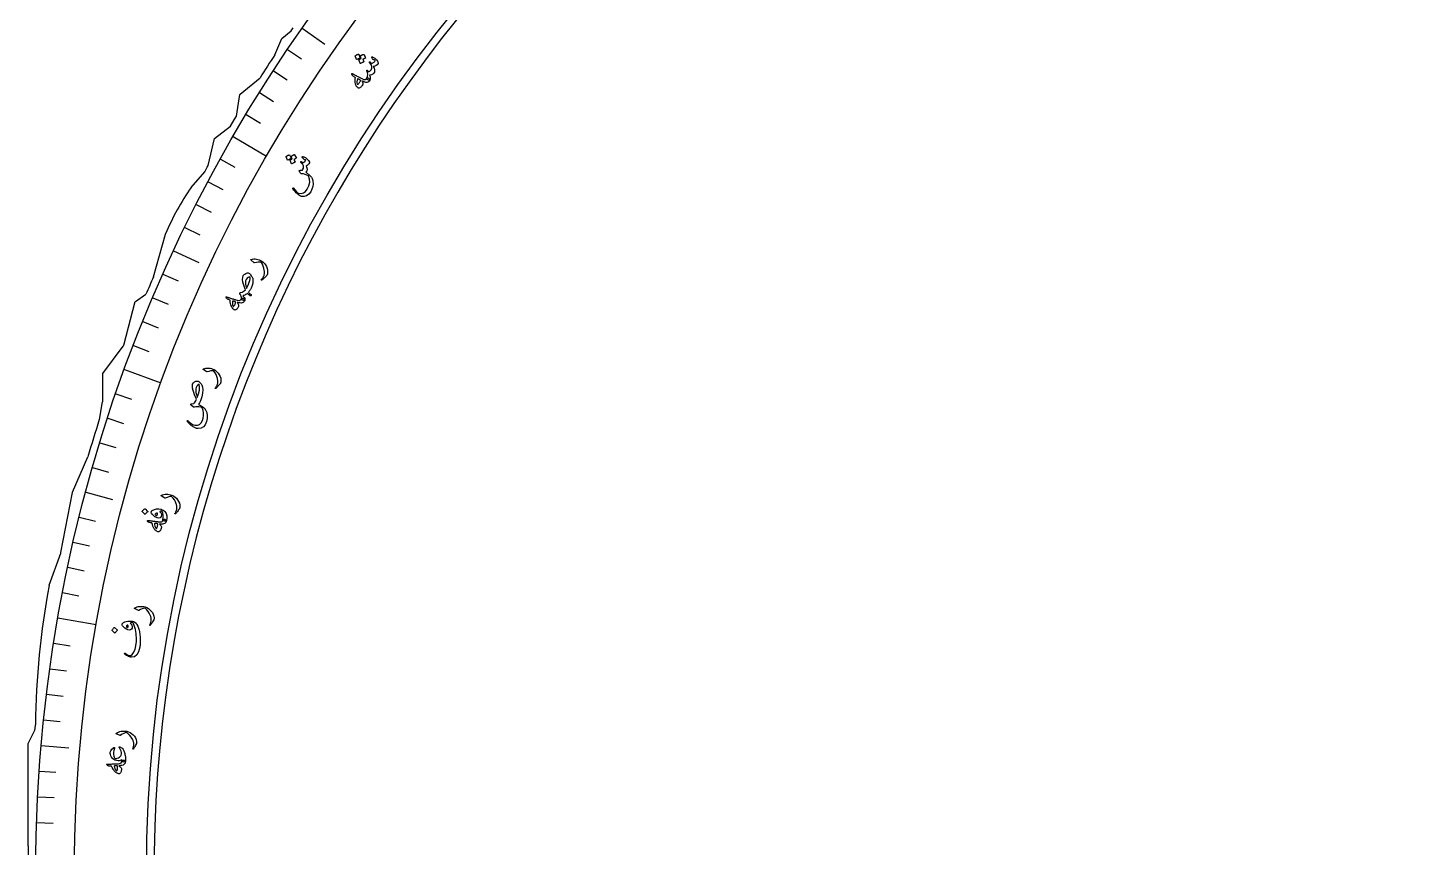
# Model space of a CAD drawing. Header units: millimetres. Extents: x -65 to 65, y -65 to 75.
# Drawn here: x -65 to -3.6, y 1.2 to 37.1 of the extents above; entities that cross this region are included whole.
import ezdxf

# ---------------------------------------------------------------- set-up
doc = ezdxf.new("R2010")
doc.units = ezdxf.units.MM
for name, color, linetype in [('CUT_INNER', 6, 'Continuous'), ('CUT_OUTER', 1, 'Continuous'), ('ENGRAVE', 7, 'Continuous'), ('ENGRAVE_FINE', 8, 'Continuous'), ('TEXT', 5, 'Continuous')]:
    doc.layers.add(name, color=color, linetype=linetype)

msp = doc.modelspace()

# ---------------------------------------------------------------- linework, layer by layer
at = {"layer": 'CUT_INNER'}
msp.add_arc((0.0001, -0.0002), 59.4749, 92.288724, 16.523657, dxfattribs=at)
at = {"layer": 'CUT_OUTER'}
for points in [[(-54.1677, 35.928), (-53.8643, 36.636), (-53.8628, 36.6391), (-53.8602, 36.6415), (-53.4565, 36.9779), (-53.3717, 37.1007)], [(-57.8408, 30.1097), (-57.2428, 30.7932), (-57.1358, 30.9919), (-57.0968, 31.0633), (-56.8238, 32.2468), (-56.8228, 32.2503), (-56.8201, 32.2526), (-56.1182, 32.7982), (-55.9564, 33.074), (-55.8582, 33.2388), (-55.7004, 34.1856), (-55.6996, 34.1892), (-55.6969, 34.1918), (-54.8222, 34.9211)], [(-59.4946, 26.1792), (-58.9672, 28.0616), (-58.9658, 28.0656)], [(-60.7961, 23.1944), (-60.2943, 25.1018), (-60.2932, 25.1055), (-60.2901, 25.1078), (-59.8234, 25.4189)], [(-61.8701, 19.9263), (-61.7246, 20.7024), (-61.7227, 20.7162), (-61.7221, 20.7301), (-61.7221, 21.938), (-61.7219, 21.9414), (-61.72, 21.9442), (-60.8212, 23.1425)], [(-64.0697, 12.6529), (-64.0686, 12.6564), (-63.5635, 14.0708), (-63.56, 14.0817), (-63.5574, 14.0929), (-63.0501, 16.7315), (-63.0491, 16.7355), (-63.0477, 16.7393), (-62.3736, 18.2893)], [(-64.9883, 1.2285), (-64.9883, 5.7081), (-64.9881, 5.7115), (-64.9867, 5.7147), (-64.696, 6.2969), (-64.6936, 6.3023), (-64.687, 6.3711), (-64.6698, 6.5403)]]:
    msp.add_lwpolyline(points, dxfattribs=at)
for centre, radius, start, end in [((-5.3523, 3.4792), 58.6163, 146.387027, 147.560882), ((-48.9852, 23.9045), 10.8133, 144.980302, 157.367555), ((-14.0377, 6.0707), 49.706, 156.137107, 157.092011), ((-60.9412, 23.2325), 0.15, 323.130102, 345.261163), ((-3.1152, 0.9618), 61.7398, 162.111302, 163.700761), ((-30.483, 6.2695), 34.1878, 169.238897, 179.54619), ((-0.0001, -0.0002), 64.9998, 178.916906, 2.285404)]:
    msp.add_arc(centre, radius, start, end, dxfattribs=at)
at = {"layer": 'ENGRAVE'}
for points in [[(-52.9733, 37.0923), (-51.9777, 36.3951)], [(-56.0046, 32.3343), (-54.5308, 31.4834)], [(-58.6096, 27.3301), (-57.5079, 26.8164)], [(-60.7685, 22.1179), (-59.1694, 21.5359)], [(-62.465, 16.7374), (-61.2909, 16.4228)], [(-63.686, 11.2296), (-62.0102, 10.9341)], [(-64.4224, 5.6362), (-63.2115, 5.5303)]]:
    msp.add_lwpolyline(points, dxfattribs=at)
for radius in [64.6685, 62.9668, 59.8065]:
    msp.add_circle((0, 0), radius, dxfattribs=at)
at = {"layer": 'ENGRAVE_FINE'}
for points in [[(-53.6126, 36.1622), (-53.008, 35.7543)], [(-54.2356, 35.221), (-53.6239, 34.8238)], [(-54.842, 34.2691), (-54.2235, 33.8826)], [(-55.4317, 33.3067), (-54.8066, 32.9311)], [(-56.5603, 31.3519), (-55.9225, 30.9983)], [(-57.0989, 30.36), (-56.455, 30.0176)], [(-57.6201, 29.3589), (-56.9702, 29.0278)], [(-58.1237, 28.3488), (-57.4682, 28.0291)], [(-59.0776, 26.303), (-58.4114, 26.0064)], [(-59.5277, 25.268), (-58.8563, 24.983)], [(-59.9596, 24.2252), (-59.2834, 23.952)], [(-60.3732, 23.1751), (-59.6924, 22.9138)], [(-61.1453, 21.054), (-60.4557, 20.8166)], [(-61.5034, 19.9837), (-60.8098, 19.7583)], [(-61.8428, 18.9072), (-61.1454, 18.694)], [(-62.1634, 17.8251), (-61.4623, 17.624)], [(-62.7476, 15.6447), (-62.0399, 15.4683)], [(-63.0111, 14.5472), (-62.3004, 14.3832)], [(-63.2553, 13.4453), (-62.542, 13.2937)], [(-63.4804, 12.3393), (-62.7645, 12.2002)], [(-63.8723, 10.1164), (-63.152, 10.0023)], [(-64.0392, 9.0001), (-63.3169, 8.8986)], [(-64.1865, 7.8811), (-63.4626, 7.7922)], [(-64.3142, 6.7597), (-63.5889, 6.6835)], [(-64.511, 4.511), (-63.7834, 4.4602)], [(-64.5799, 3.3845), (-63.8516, 3.3463)], [(-64.6291, 2.2569), (-63.9002, 2.2314)]]:
    msp.add_lwpolyline(points, dxfattribs=at)
at = {"layer": 'TEXT'}
for points in [[(-50.6431, 35.8732), (-50.6436, 35.8764), (-50.6429, 35.8798), (-50.6408, 35.8835), (-50.6375, 35.8873), (-50.6216, 35.8982), (-50.6054, 35.9083), (-50.589, 35.9175), (-50.5724, 35.9258), (-50.5554, 35.9332), (-50.5378, 35.9399), (-50.5197, 35.9457), (-50.5011, 35.9507), (-50.4954, 35.9511), (-50.4909, 35.9502), (-50.4876, 35.9479), (-50.4856, 35.9442), (-50.4241, 35.7923), (-50.4239, 35.7882), (-50.4262, 35.7847), (-50.4307, 35.7818), (-50.4377, 35.7794), (-50.4437, 35.7773), (-50.4528, 35.7738), (-50.4652, 35.769), (-50.4808, 35.7627), (-50.4997, 35.7549), (-50.5221, 35.7453), (-50.5479, 35.7339), (-50.5773, 35.7207), (-50.5816, 35.7193), (-50.5849, 35.7194), (-50.5871, 35.721), (-50.5883, 35.724)], [(-50.4155, 35.8672), (-50.416, 35.8704), (-50.4153, 35.8738), (-50.4132, 35.8774), (-50.4099, 35.8813), (-50.394, 35.8921), (-50.3778, 35.9021), (-50.3614, 35.9112), (-50.3448, 35.9194), (-50.3278, 35.9268), (-50.3103, 35.9334), (-50.2922, 35.9391), (-50.2736, 35.9441), (-50.2689, 35.9442), (-50.2649, 35.9429), (-50.2617, 35.9402), (-50.2592, 35.936), (-50.1979, 35.7842), (-50.1978, 35.7812), (-50.1998, 35.7783), (-50.204, 35.7756), (-50.2104, 35.7729), (-50.2146, 35.7713), (-50.2213, 35.7686), (-50.2303, 35.765), (-50.2416, 35.7604), (-50.2553, 35.7547), (-50.2711, 35.7479), (-50.2891, 35.74), (-50.3093, 35.731), (-50.2634, 35.6199), (-50.2632, 35.6158), (-50.2654, 35.6124), (-50.2699, 35.6094), (-50.2769, 35.6071), (-50.2828, 35.605), (-50.292, 35.6015), (-50.3043, 35.5967), (-50.3198, 35.5904), (-50.3387, 35.5826), (-50.3611, 35.5731), (-50.3869, 35.5618), (-50.4161, 35.5487), (-50.42, 35.5479), (-50.4229, 35.5484), (-50.425, 35.5503), (-50.4261, 35.5535), (-50.4812, 35.7023), (-50.4817, 35.7055), (-50.481, 35.7089), (-50.479, 35.7125), (-50.4757, 35.7164), (-50.4645, 35.7241), (-50.453, 35.7315), (-50.4413, 35.7387), (-50.4295, 35.7455), (-50.4174, 35.7519), (-50.405, 35.7576), (-50.3923, 35.7628), (-50.3794, 35.7673)], [(-49.9211, 35.8243), (-49.921, 35.8291), (-49.9175, 35.8324), (-49.9107, 35.8341), (-49.9006, 35.8342), (-49.8855, 35.8314), (-49.8666, 35.8238), (-49.8438, 35.8115), (-49.8172, 35.7945), (-49.7877, 35.774), (-49.7604, 35.752), (-49.7353, 35.7285), (-49.7124, 35.7036), (-49.6717, 35.6495), (-49.6472, 35.6043), (-49.6386, 35.5678), (-49.6462, 35.54), (-49.6863, 35.4904), (-49.7342, 35.452), (-49.7898, 35.425), (-49.8533, 35.4093), (-49.8182, 35.3427), (-49.7988, 35.2796), (-49.795, 35.2198), (-49.8069, 35.1634), (-49.8348, 35.1151), (-49.8787, 35.0773), (-49.9385, 35.0498), (-50.0144, 35.0326), (-49.9923, 34.9602), (-49.9835, 34.8984), (-49.9882, 34.847), (-50.0062, 34.8062), (-50.0154, 34.8018), (-50.0325, 34.8035), (-50.0575, 34.8113), (-50.0905, 34.8251), (-50.1204, 34.8426), (-50.1387, 34.8609), (-50.1454, 34.8799), (-50.1405, 34.8997), (-50.1083, 34.9791), (-50.0966, 35.0603), (-50.1055, 35.1433), (-50.1349, 35.228), (-50.1366, 35.2327), (-50.1371, 35.2368), (-50.1366, 35.2405), (-50.135, 35.2437), (-50.1322, 35.247), (-50.1289, 35.2493), (-50.125, 35.2508), (-50.1207, 35.2514), (-50.1118, 35.2472), (-50.1005, 35.2344), (-50.0869, 35.213), (-50.071, 35.1831), (-50.0404, 35.1861), (-50.0084, 35.2018), (-49.975, 35.23), (-49.9402, 35.2708), (-49.9132, 35.3333), (-49.9167, 35.4071), (-49.9508, 35.4924), (-50.0153, 35.5892), (-50.0187, 35.5941), (-50.0205, 35.5985), (-50.0207, 35.6023), (-50.0194, 35.6055), (-50.016, 35.6094), (-50.0123, 35.6123), (-50.0083, 35.614), (-50.0039, 35.6147), (-49.9989, 35.6139), (-49.9944, 35.6124), (-49.9905, 35.6101), (-49.987, 35.6071), (-49.9354, 35.548), (-49.9077, 35.5543), (-49.8793, 35.5655), (-49.8503, 35.5815), (-49.8207, 35.6024), (-49.7949, 35.6249), (-49.7788, 35.6445), (-49.7723, 35.6612), (-49.7754, 35.675), (-49.7867, 35.6869), (-49.8064, 35.6989), (-49.8343, 35.7109), (-49.8706, 35.7231), (-49.8779, 35.7307), (-49.8888, 35.7501), (-49.9032, 35.7813), (-49.9211, 35.8243)], [(-50.7896, 35.077), (-50.7929, 35.0923), (-50.7892, 35.1), (-50.7785, 35.1002), (-50.761, 35.0928), (-50.751, 35.0874), (-50.7371, 35.0802), (-50.7193, 35.071), (-50.6975, 35.06), (-50.6716, 35.0469), (-50.6416, 35.0314), (-50.6074, 35.0135), (-50.569, 34.9933), (-50.5312, 34.9735), (-50.4974, 34.9557), (-50.4676, 34.94), (-50.4418, 34.9263), (-50.42, 34.9148), (-50.4024, 34.9054), (-50.3889, 34.8982), (-50.3796, 34.8932), (-50.3198, 34.8632), (-50.2699, 34.8449), (-50.2298, 34.8383), (-50.1995, 34.8435), (-50.1838, 34.8511), (-50.1688, 34.863), (-50.1544, 34.8792), (-50.1405, 34.8997), (-50.1302, 34.9103), (-50.1179, 34.9154), (-50.1037, 34.915), (-50.0875, 34.9091), (-50.0701, 34.8989), (-50.0538, 34.8867), (-50.0386, 34.8725), (-50.0245, 34.8564), (-50.0138, 34.8407), (-50.0071, 34.8272), (-50.0046, 34.8157), (-50.0062, 34.8062), (-50.0337, 34.7676), (-50.064, 34.739), (-50.0973, 34.7204), (-50.1337, 34.7119), (-50.1771, 34.7136), (-50.2278, 34.7253), (-50.2857, 34.7468), (-50.3508, 34.7783), (-50.3295, 34.7325), (-50.3162, 34.6916), (-50.3107, 34.6556), (-50.3132, 34.6246), (-50.321, 34.6034), (-50.3338, 34.581), (-50.3516, 34.5574), (-50.3743, 34.5325), (-50.4008, 34.5079), (-50.4252, 34.4887), (-50.4475, 34.475), (-50.4677, 34.4668), (-50.4883, 34.463), (-50.5067, 34.4637), (-50.5228, 34.4689), (-50.5366, 34.4787), (-50.5517, 34.494), (-50.567, 34.5131), (-50.5825, 34.536), (-50.5982, 34.5625), (-50.6132, 34.5904), (-50.6245, 34.6135), (-50.6321, 34.6319), (-50.6361, 34.6457), (-50.6446, 34.7128), (-50.6483, 34.7822), (-50.647, 34.8538), (-50.6409, 34.9276), (-50.6709, 34.9455), (-50.6967, 34.9612), (-50.7181, 34.9747), (-50.7353, 34.9861), (-50.7489, 34.9967), (-50.7599, 35.0081), (-50.7682, 35.02), (-50.7738, 35.0327)], [(-50.5423, 34.8752), (-50.5612, 34.808), (-50.57, 34.7461), (-50.5688, 34.6895), (-50.5575, 34.6382), (-50.5545, 34.6333), (-50.5505, 34.6307), (-50.5455, 34.6304), (-50.5394, 34.6324), (-50.522, 34.6435), (-50.5052, 34.6569), (-50.4892, 34.6728), (-50.4738, 34.691), (-50.4591, 34.7117), (-50.4452, 34.7347), (-50.4318, 34.7602), (-50.4192, 34.788), (-50.4178, 34.7927), (-50.4171, 34.7982), (-50.4173, 34.8045), (-50.4183, 34.8117), (-50.4312, 34.8193), (-50.4448, 34.8269), (-50.4591, 34.8347), (-50.4743, 34.8426), (-50.4902, 34.8506), (-50.5068, 34.8587), (-50.5242, 34.8669), (-50.5423, 34.8752)], [(-53.6797, 31.446), (-53.6805, 31.4492), (-53.68, 31.4526), (-53.6783, 31.4564), (-53.6754, 31.4606), (-53.6604, 31.4729), (-53.6451, 31.4843), (-53.6295, 31.4949), (-53.6137, 31.5046), (-53.5974, 31.5136), (-53.5804, 31.5217), (-53.5629, 31.5291), (-53.5447, 31.5358), (-53.5391, 31.5367), (-53.5345, 31.5362), (-53.5311, 31.5341), (-53.5288, 31.5307), (-53.4545, 31.3844), (-53.454, 31.3804), (-53.4559, 31.3767), (-53.4602, 31.3734), (-53.4669, 31.3704), (-53.4727, 31.3678), (-53.4815, 31.3635), (-53.4934, 31.3576), (-53.5084, 31.3499), (-53.5266, 31.3405), (-53.5481, 31.3289), (-53.5729, 31.3153), (-53.601, 31.2996), (-53.6053, 31.2978), (-53.6085, 31.2976), (-53.6109, 31.299), (-53.6123, 31.3019)], [(-53.4523, 31.46), (-53.4531, 31.4631), (-53.4526, 31.4666), (-53.4509, 31.4704), (-53.4479, 31.4745), (-53.433, 31.4867), (-53.4177, 31.4981), (-53.4021, 31.5086), (-53.3863, 31.5182), (-53.3699, 31.5271), (-53.353, 31.5352), (-53.3355, 31.5425), (-53.3174, 31.5491), (-53.3127, 31.5496), (-53.3086, 31.5487), (-53.3052, 31.5462), (-53.3023, 31.5423), (-53.2282, 31.3962), (-53.2279, 31.3932), (-53.2297, 31.3901), (-53.2336, 31.387), (-53.2397, 31.3838), (-53.2438, 31.3818), (-53.2502, 31.3785), (-53.2589, 31.3741), (-53.2698, 31.3685), (-53.2829, 31.3617), (-53.2981, 31.3535), (-53.3154, 31.3441), (-53.3348, 31.3333), (-53.2795, 31.2264), (-53.279, 31.2224), (-53.2809, 31.2187), (-53.2852, 31.2154), (-53.2919, 31.2125), (-53.2976, 31.2099), (-53.3065, 31.2056), (-53.3183, 31.1997), (-53.3333, 31.1921), (-53.3515, 31.1827), (-53.3729, 31.1712), (-53.3977, 31.1576), (-53.4257, 31.142), (-53.4295, 31.1409), (-53.4325, 31.1412), (-53.4347, 31.1428), (-53.4361, 31.1459), (-53.5037, 31.2896), (-53.5045, 31.2928), (-53.5041, 31.2962), (-53.5024, 31.3), (-53.4994, 31.3042), (-53.4889, 31.3128), (-53.4781, 31.3213), (-53.4671, 31.3294), (-53.4558, 31.3372), (-53.4443, 31.3447), (-53.4324, 31.3515), (-53.4203, 31.3577), (-53.4078, 31.3634)], [(-52.9694, 31.4196), (-52.9746, 31.4264), (-52.9773, 31.4328), (-52.9777, 31.4389), (-52.9757, 31.4446), (-52.971, 31.4507), (-52.9653, 31.4549), (-52.9587, 31.4572), (-52.951, 31.4576), (-52.9262, 31.4549), (-52.8982, 31.4469), (-52.867, 31.4335), (-52.8326, 31.4148), (-52.7798, 31.3788), (-52.7337, 31.3375), (-52.6945, 31.291), (-52.662, 31.2394), (-52.6556, 31.2245), (-52.6522, 31.2104), (-52.6519, 31.1969), (-52.6545, 31.1843), (-52.6746, 31.1446), (-52.7057, 31.1075), (-52.7476, 31.0728), (-52.8005, 31.0405), (-52.7694, 30.9689), (-52.7607, 30.9008), (-52.7745, 30.8362), (-52.8106, 30.775), (-52.7786, 30.7537), (-52.7484, 30.7323), (-52.72, 30.7107), (-52.6934, 30.689), (-52.6684, 30.667), (-52.6448, 30.6447), (-52.6226, 30.622), (-52.6017, 30.599), (-52.5666, 30.5532), (-52.5388, 30.5029), (-52.5183, 30.4481), (-52.5052, 30.3887), (-52.4965, 30.2628), (-52.5088, 30.1422), (-52.5419, 30.0268), (-52.5959, 29.9164), (-52.6806, 29.8056), (-52.7776, 29.7348), (-52.887, 29.7042), (-53.009, 29.7136), (-53.0473, 29.7271), (-53.0891, 29.7492), (-53.1343, 29.78), (-53.183, 29.8195), (-53.2337, 29.8675), (-53.2834, 29.923), (-53.3319, 29.9861), (-53.3792, 30.0566), (-53.3819, 30.0616), (-53.383, 30.0666), (-53.3826, 30.0714), (-53.3807, 30.0762), (-53.3778, 30.0805), (-53.3745, 30.0837), (-53.3706, 30.0858), (-53.3664, 30.0869), (-53.3613, 30.0864), (-53.3567, 30.0846), (-53.3526, 30.0815), (-53.3489, 30.0771), (-53.2848, 29.9852), (-53.2277, 29.9172), (-53.1778, 29.8731), (-53.1352, 29.8528), (-53.0222, 29.8416), (-52.9211, 29.867), (-52.832, 29.9289), (-52.7545, 30.0273), (-52.6783, 30.1832), (-52.6437, 30.3324), (-52.6507, 30.4753), (-52.6994, 30.6119), (-52.7626, 30.6482), (-52.8352, 30.6766), (-52.9172, 30.697), (-53.0085, 30.7094), (-53.0182, 30.7099), (-53.0261, 30.7117), (-53.0321, 30.7148), (-53.0364, 30.7193), (-53.049, 30.7379), (-53.0608, 30.7555), (-53.0718, 30.7721), (-53.0818, 30.7877), (-53.0909, 30.8021), (-53.0986, 30.8153), (-53.1052, 30.8273), (-53.1104, 30.838), (-53.1122, 30.8433), (-53.1117, 30.8476), (-53.1089, 30.8509), (-53.1038, 30.8531), (-53.1005, 30.8538), (-53.0955, 30.8546), (-53.0889, 30.8555), (-53.0807, 30.8565), (-53.071, 30.8575), (-53.0599, 30.8581), (-53.0473, 30.8584), (-53.0333, 30.8585), (-53.0061, 30.8592), (-52.9855, 30.8612), (-52.9715, 30.8644), (-52.9642, 30.8688), (-52.937, 30.9076), (-52.9201, 30.9525), (-52.9135, 31.0035), (-52.9173, 31.0606), (-52.927, 31.0862), (-52.9486, 31.1186), (-52.9821, 31.1577), (-53.0273, 31.2035), (-53.0316, 31.2079), (-53.0344, 31.213), (-53.0357, 31.2188), (-53.0356, 31.2253), (-53.0346, 31.231), (-53.0326, 31.2357), (-53.0295, 31.2396), (-53.0254, 31.2426), (-53.0121, 31.2428), (-52.9923, 31.2343), (-52.9662, 31.2169), (-52.9336, 31.1907), (-52.8956, 31.2109), (-52.8629, 31.2373), (-52.8355, 31.2696), (-52.8135, 31.3081), (-52.8253, 31.3144), (-52.8354, 31.3184), (-52.844, 31.3202), (-52.851, 31.3197), (-52.858, 31.3186), (-52.8641, 31.319), (-52.8693, 31.321), (-52.8735, 31.3246)], [(-55.2192, 26.9257), (-55.2217, 26.9281), (-55.2235, 26.9304), (-55.2246, 26.9325), (-55.225, 26.9346), (-55.2231, 26.9394), (-55.2184, 26.9441), (-55.2106, 26.9485), (-55.1999, 26.9528), (-55.1499, 26.9654), (-55.0964, 26.9711), (-55.0393, 26.9701), (-54.9788, 26.9621), (-54.9162, 26.9484), (-54.857, 26.9297), (-54.8013, 26.9061), (-54.7489, 26.8776), (-54.6856, 26.8287), (-54.6297, 26.7718), (-54.5812, 26.7072), (-54.54, 26.6346), (-54.5086, 26.5567), (-54.4911, 26.4767), (-54.4874, 26.3945), (-54.4975, 26.3101), (-54.5027, 26.2887), (-54.5109, 26.2687), (-54.5222, 26.2503), (-54.5366, 26.2333), (-54.5739, 26.1961), (-54.608, 26.1627), (-54.6389, 26.1331), (-54.6665, 26.1073), (-54.6909, 26.0853), (-54.7119, 26.0674), (-54.7297, 26.0535), (-54.7441, 26.0437), (-54.748, 26.042), (-54.7514, 26.0411), (-54.7544, 26.0411), (-54.7571, 26.0419), (-54.7601, 26.0437), (-54.7627, 26.046), (-54.7647, 26.0488), (-54.7663, 26.0522), (-54.7669, 26.0559), (-54.7662, 26.0597), (-54.7642, 26.0636), (-54.7609, 26.0676), (-54.7402, 26.0918), (-54.7213, 26.1155), (-54.7043, 26.1385), (-54.6892, 26.161), (-54.6759, 26.183), (-54.6644, 26.2049), (-54.6545, 26.2266), (-54.6464, 26.2482), (-54.6398, 26.2704), (-54.6346, 26.2941), (-54.6308, 26.3195), (-54.6284, 26.3463), (-54.6275, 26.3748), (-54.6281, 26.4049), (-54.6304, 26.4367), (-54.6342, 26.4701), (-54.6514, 26.5673), (-54.6781, 26.6563), (-54.7141, 26.7374), (-54.7597, 26.8103), (-54.7637, 26.8156), (-54.7691, 26.82), (-54.7759, 26.8236), (-54.7842, 26.8264), (-54.8384, 26.8317), (-54.9024, 26.8298), (-54.9764, 26.8205), (-55.0603, 26.8037), (-55.0651, 26.8036), (-55.0692, 26.8041), (-55.0725, 26.8051), (-55.0749, 26.8068)], [(-55.5611, 26.2385), (-55.5457, 26.2624), (-55.5218, 26.2865), (-55.4897, 26.3106), (-55.4492, 26.3347), (-55.408, 26.3532), (-55.3712, 26.3611), (-55.3389, 26.3586), (-55.3111, 26.3456), (-55.2866, 26.3253), (-55.2606, 26.2994), (-55.2334, 26.2679), (-55.2048, 26.2307), (-55.1796, 26.1945), (-55.1609, 26.1652), (-55.1488, 26.1428), (-55.1432, 26.1272), (-55.133, 26.0241), (-55.142, 25.9156), (-55.1702, 25.8018), (-55.2174, 25.6825), (-55.2288, 25.659), (-55.2409, 25.6362), (-55.2538, 25.6138), (-55.2674, 25.5921), (-55.2815, 25.571), (-55.2961, 25.5506), (-55.311, 25.5309), (-55.3265, 25.5119), (-55.3147, 25.4972), (-55.2917, 25.4745), (-55.2572, 25.4438), (-55.2115, 25.4053), (-55.203, 25.3967), (-55.2003, 25.3872), (-55.2031, 25.3769), (-55.2117, 25.3657), (-55.2225, 25.3578), (-55.234, 25.3541), (-55.246, 25.3546), (-55.2585, 25.3594), (-55.2724, 25.3691), (-55.2867, 25.3798), (-55.3013, 25.3913), (-55.3162, 25.4038), (-55.3313, 25.4172), (-55.3464, 25.4316), (-55.3616, 25.447), (-55.3768, 25.4634), (-55.415, 25.432), (-55.454, 25.4063), (-55.4938, 25.3865), (-55.5345, 25.3724), (-55.5475, 25.3688), (-55.5576, 25.3645), (-55.5647, 25.3597), (-55.5688, 25.3542), (-55.5696, 25.3486), (-55.5675, 25.3417), (-55.5625, 25.3334), (-55.5547, 25.3239), (-55.5151, 25.2765), (-55.491, 25.2333), (-55.4826, 25.1942), (-55.4897, 25.1592), (-55.4928, 25.1555), (-55.4982, 25.1526), (-55.506, 25.1506), (-55.5162, 25.1493), (-55.5505, 25.1518), (-55.5785, 25.1572), (-55.6002, 25.1654), (-55.6156, 25.1765), (-55.6272, 25.1902), (-55.635, 25.2031), (-55.6388, 25.2153), (-55.6387, 25.2267), (-55.6355, 25.2749), (-55.6447, 25.3246), (-55.6665, 25.3757), (-55.7008, 25.4284), (-55.7072, 25.4392), (-55.7103, 25.4503), (-55.71, 25.4615), (-55.7064, 25.473), (-55.6995, 25.484), (-55.69, 25.4924), (-55.678, 25.4982), (-55.6635, 25.5013), (-55.611, 25.5144), (-55.5602, 25.5388), (-55.5113, 25.5744), (-55.4642, 25.6213), (-55.486, 25.6749), (-55.5056, 25.7265), (-55.5232, 25.7761), (-55.5386, 25.8239), (-55.5707, 25.9566), (-55.5852, 26.07), (-55.5819, 26.164), (-55.5611, 26.2385)], [(-55.2771, 26.1927), (-55.3367, 26.1619), (-55.3857, 26.1225), (-55.4241, 26.0746), (-55.4519, 26.0181), (-55.4582, 25.9894), (-55.4604, 25.9518), (-55.4584, 25.9053), (-55.4523, 25.8498), (-55.4482, 25.821), (-55.444, 25.7944), (-55.4398, 25.7701), (-55.4356, 25.748), (-55.4311, 25.728), (-55.4265, 25.7103), (-55.4216, 25.6946), (-55.4165, 25.6811), (-55.3869, 25.7311), (-55.3572, 25.7925), (-55.3274, 25.8653), (-55.2973, 25.9495), (-55.2721, 26.0322), (-55.2577, 26.0987), (-55.2541, 26.1491), (-55.2615, 26.1833), (-55.2638, 26.189), (-55.2671, 26.1925), (-55.2716, 26.1937), (-55.2771, 26.1927)], [(-56.3092, 25.2834), (-56.3152, 25.2979), (-56.313, 25.3061), (-56.3025, 25.3082), (-56.284, 25.3042), (-56.2732, 25.3007), (-56.2582, 25.2961), (-56.239, 25.2903), (-56.2155, 25.2834), (-56.1877, 25.2752), (-56.1554, 25.2654), (-56.1185, 25.254), (-56.0771, 25.2412), (-56.0364, 25.2285), (-55.9999, 25.2172), (-55.9677, 25.2071), (-55.9398, 25.1984), (-55.9163, 25.1909), (-55.8973, 25.1849), (-55.8827, 25.1803), (-55.8727, 25.1771), (-55.8085, 25.1583), (-55.756, 25.1494), (-55.7154, 25.1502), (-55.6865, 25.1608), (-55.6725, 25.1711), (-55.6599, 25.1856), (-55.6486, 25.2041), (-55.6387, 25.2267), (-55.6305, 25.2391), (-55.6194, 25.2463), (-55.6053, 25.2485), (-55.5883, 25.2456), (-55.5693, 25.2388), (-55.5511, 25.2297), (-55.5335, 25.2185), (-55.5168, 25.2052), (-55.5034, 25.1918), (-55.4944, 25.1797), (-55.4899, 25.1688), (-55.4897, 25.1592), (-55.5097, 25.1162), (-55.5344, 25.0826), (-55.5638, 25.0583), (-55.5979, 25.0434), (-55.641, 25.0372), (-55.6929, 25.0394), (-55.7537, 25.0501), (-55.8235, 25.0693), (-55.7943, 25.0281), (-55.7737, 24.9903), (-55.7619, 24.9559), (-55.7587, 24.9249), (-55.7625, 24.9027), (-55.771, 24.8783), (-55.7842, 24.8519), (-55.802, 24.8232), (-55.8236, 24.7943), (-55.8441, 24.771), (-55.8636, 24.7535), (-55.882, 24.7417), (-55.9016, 24.7342), (-55.9197, 24.7316), (-55.9365, 24.7338), (-55.9519, 24.7409), (-55.9695, 24.7533), (-55.9881, 24.7693), (-56.0074, 24.7889), (-56.0277, 24.8122), (-56.0475, 24.8368), (-56.0628, 24.8576), (-56.0736, 24.8743), (-56.08, 24.8871), (-56.1006, 24.9516), (-56.1168, 25.0191), (-56.1285, 25.0898), (-56.1359, 25.1635), (-56.1687, 25.1756), (-56.1969, 25.1864), (-56.2204, 25.1958), (-56.2393, 25.2039), (-56.2546, 25.2119), (-56.2675, 25.221), (-56.2778, 25.2313), (-56.2856, 25.2427)], [(-56.0295, 25.1298), (-56.0358, 25.0603), (-56.0332, 24.9978), (-56.0217, 24.9424), (-56.0014, 24.894), (-55.9976, 24.8897), (-55.9931, 24.8878), (-55.9881, 24.8885), (-55.9825, 24.8916), (-55.9674, 24.9056), (-55.9534, 24.9219), (-55.9405, 24.9404), (-55.9287, 24.9611), (-55.918, 24.9841), (-55.9084, 25.0093), (-55.8999, 25.0367), (-55.8925, 25.0664), (-55.892, 25.0713), (-55.8924, 25.0768), (-55.8937, 25.083), (-55.896, 25.0899), (-55.91, 25.095), (-55.9248, 25.1), (-55.9403, 25.1051), (-55.9566, 25.1101), (-55.9737, 25.1151), (-55.9915, 25.12), (-56.0101, 25.1249), (-56.0295, 25.1298)], [(-57.3116, 22.1254), (-57.3143, 22.1276), (-57.3163, 22.1297), (-57.3176, 22.1318), (-57.3181, 22.1338), (-57.3167, 22.1388), (-57.3123, 22.1438), (-57.305, 22.1489), (-57.2947, 22.1541), (-57.2459, 22.1709), (-57.1931, 22.1811), (-57.1362, 22.1849), (-57.0752, 22.1822), (-57.0116, 22.1738), (-56.9511, 22.1602), (-56.8935, 22.1415), (-56.839, 22.1176), (-56.7717, 22.0742), (-56.7112, 22.0223), (-56.6573, 21.962), (-56.6101, 21.8932), (-56.5722, 21.8183), (-56.5479, 21.74), (-56.5372, 21.6584), (-56.5401, 21.5735), (-56.5434, 21.5517), (-56.5499, 21.5311), (-56.5596, 21.5118), (-56.5725, 21.4936), (-56.6065, 21.4534), (-56.6376, 21.4172), (-56.6659, 21.3851), (-56.6912, 21.357), (-56.7136, 21.3331), (-56.7331, 21.3134), (-56.7496, 21.2981), (-56.7632, 21.287), (-56.7668, 21.285), (-56.7702, 21.2839), (-56.7732, 21.2836), (-56.7759, 21.2841), (-56.7791, 21.2857), (-56.7818, 21.2878), (-56.7841, 21.2904), (-56.7859, 21.2936), (-56.7869, 21.2972), (-56.7865, 21.3011), (-56.7849, 21.3051), (-56.7819, 21.3094), (-56.7633, 21.3354), (-56.7465, 21.3605), (-56.7315, 21.3849), (-56.7184, 21.4086), (-56.7071, 21.4317), (-56.6974, 21.4545), (-56.6894, 21.477), (-56.6832, 21.4991), (-56.6785, 21.5218), (-56.6754, 21.5459), (-56.6737, 21.5715), (-56.6736, 21.5984), (-56.6751, 21.6269), (-56.6783, 21.6568), (-56.6833, 21.6883), (-56.6899, 21.7213), (-56.7154, 21.8166), (-56.7495, 21.9031), (-56.7923, 21.9808), (-56.8439, 22.0496), (-56.8483, 22.0545), (-56.8541, 22.0584), (-56.8613, 22.0614), (-56.8697, 22.0635), (-56.9242, 22.0642), (-56.9878, 22.0568), (-57.0607, 22.0412), (-57.1428, 22.0174), (-57.1477, 22.0169), (-57.1518, 22.017), (-57.1551, 22.0178), (-57.1577, 22.0193)], [(-57.7765, 21.4834), (-57.7455, 21.5399), (-57.6987, 21.5803), (-57.636, 21.6044), (-57.5576, 21.6122), (-57.5309, 21.6064), (-57.5037, 21.593), (-57.4758, 21.572), (-57.4474, 21.5436), (-57.4212, 21.5134), (-57.3998, 21.4869), (-57.3833, 21.4642), (-57.3716, 21.4453), (-57.3381, 21.348), (-57.3278, 21.2295), (-57.3406, 21.0897), (-57.3764, 20.9286), (-57.4056, 20.8345), (-57.4395, 20.7467), (-57.4783, 20.6652), (-57.522, 20.59), (-57.4033, 20.5261), (-57.3111, 20.4656), (-57.2455, 20.4084), (-57.2064, 20.3546), (-57.1596, 20.2334), (-57.1374, 20.1068), (-57.1398, 19.9748), (-57.1666, 19.8373), (-57.2209, 19.7016), (-57.299, 19.6051), (-57.4013, 19.5477), (-57.5279, 19.5295), (-57.5462, 19.5305), (-57.565, 19.5326), (-57.5843, 19.5358), (-57.604, 19.5401), (-57.624, 19.5457), (-57.6441, 19.5527), (-57.6643, 19.5613), (-57.6846, 19.5712), (-57.7202, 19.59), (-57.7546, 19.6103), (-57.7879, 19.6321), (-57.8201, 19.6555), (-57.8511, 19.6803), (-57.8808, 19.7063), (-57.9093, 19.7336), (-57.9365, 19.7622), (-57.9473, 19.7745), (-57.9575, 19.7864), (-57.9671, 19.798), (-57.9761, 19.8093), (-57.9845, 19.8202), (-57.9924, 19.8305), (-57.9997, 19.8403), (-58.0065, 19.8495), (-58.0101, 19.8557), (-58.0116, 19.8614), (-58.0111, 19.8666), (-58.0086, 19.8714), (-58.0048, 19.8761), (-58.0007, 19.8792), (-57.9964, 19.8809), (-57.9919, 19.881), (-57.9872, 19.8799), (-57.9824, 19.8778), (-57.9775, 19.8747), (-57.9724, 19.8705), (-57.9577, 19.8514), (-57.9408, 19.8323), (-57.9218, 19.8132), (-57.9006, 19.7941), (-57.8447, 19.75), (-57.7895, 19.7159), (-57.735, 19.6916), (-57.6812, 19.677), (-57.5704, 19.6749), (-57.478, 19.7082), (-57.4038, 19.7769), (-57.3477, 19.8811), (-57.3157, 19.9893), (-57.2998, 20.1), (-57.2999, 20.213), (-57.316, 20.3284), (-57.3267, 20.3654), (-57.3432, 20.3999), (-57.3657, 20.432), (-57.3941, 20.4616), (-57.3982, 20.4654), (-57.4037, 20.4684), (-57.4107, 20.4708), (-57.4192, 20.4725), (-57.5012, 20.4848), (-57.5753, 20.4892), (-57.6417, 20.4857), (-57.7002, 20.4743), (-57.7111, 20.4718), (-57.7201, 20.4713), (-57.7272, 20.4727), (-57.7324, 20.4761), (-57.854, 20.5792), (-57.8619, 20.5906), (-57.8636, 20.5995), (-57.8592, 20.6061), (-57.8487, 20.6102), (-57.7182, 20.6351), (-57.69, 20.6633), (-57.6622, 20.7025), (-57.6348, 20.7526), (-57.6077, 20.8137), (-57.6532, 20.9145), (-57.6932, 21.0136), (-57.7276, 21.1112), (-57.7565, 21.2072), (-57.777, 21.2965), (-57.7872, 21.3723), (-57.787, 21.4346), (-57.7765, 21.4834)], [(-57.4932, 21.4733), (-57.5525, 21.4357), (-57.597, 21.3899), (-57.6265, 21.3358), (-57.641, 21.2735), (-57.6421, 21.2006), (-57.6318, 21.1129), (-57.6101, 21.0105), (-57.5769, 20.8934), (-57.5148, 21.0619), (-57.4801, 21.2146), (-57.4729, 21.3517), (-57.4932, 21.4733)], [(-59.1561, 16.5746), (-59.159, 16.5764), (-59.1611, 16.5783), (-59.1626, 16.5803), (-59.1633, 16.5823), (-59.1624, 16.5873), (-59.1585, 16.5928), (-59.1517, 16.5985), (-59.142, 16.6047), (-59.095, 16.626), (-59.0434, 16.6413), (-58.9871, 16.6504), (-58.9261, 16.6535), (-58.8621, 16.6512), (-58.8005, 16.6435), (-58.7414, 16.6303), (-58.6848, 16.6117), (-58.6137, 16.5749), (-58.5485, 16.529), (-58.4892, 16.4741), (-58.4356, 16.4101), (-58.3908, 16.3391), (-58.3591, 16.2635), (-58.3408, 16.1833), (-58.3356, 16.0985), (-58.3368, 16.0765), (-58.3413, 16.0554), (-58.3491, 16.0352), (-58.3602, 16.0159), (-58.3903, 15.9726), (-58.4178, 15.9336), (-58.4428, 15.899), (-58.4654, 15.8686), (-58.4854, 15.8427), (-58.503, 15.8213), (-58.5179, 15.8044), (-58.5304, 15.7921), (-58.5338, 15.7898), (-58.537, 15.7883), (-58.54, 15.7877), (-58.5428, 15.788), (-58.5461, 15.7892), (-58.549, 15.7911), (-58.5515, 15.7935), (-58.5536, 15.7965), (-58.5549, 15.8), (-58.555, 15.8039), (-58.5537, 15.8081), (-58.5512, 15.8126), (-58.5351, 15.8402), (-58.5207, 15.8668), (-58.5082, 15.8926), (-58.4974, 15.9174), (-58.4883, 15.9414), (-58.4808, 15.9651), (-58.475, 15.9882), (-58.4709, 16.0108), (-58.4684, 16.0339), (-58.4676, 16.0582), (-58.4684, 16.0838), (-58.4708, 16.1106), (-58.475, 16.1388), (-58.4811, 16.1683), (-58.489, 16.1992), (-58.4987, 16.2314), (-58.5332, 16.3238), (-58.5754, 16.4067), (-58.6254, 16.4799), (-58.6833, 16.5435), (-58.6882, 16.548), (-58.6943, 16.5513), (-58.7017, 16.5537), (-58.7103, 16.5549), (-58.7645, 16.5505), (-58.8272, 16.537), (-58.8983, 16.5146), (-58.9778, 16.4831), (-58.9826, 16.4821), (-58.9866, 16.4818), (-58.9901, 16.4823), (-58.9928, 16.4835)], [(-59.9849, 15.8909), (-59.9865, 15.8937), (-59.987, 15.8971), (-59.9864, 15.9012), (-59.9846, 15.906), (-59.9616, 15.9369), (-59.936, 15.965), (-59.9079, 15.9903), (-59.8772, 16.0126), (-59.873, 16.0145), (-59.8691, 16.0148), (-59.8657, 16.0135), (-59.8627, 16.0107), (-59.7515, 15.8916), (-59.7491, 15.8877), (-59.7494, 15.8835), (-59.7523, 15.8791), (-59.7579, 15.8744), (-59.7628, 15.8703), (-59.7701, 15.8639), (-59.78, 15.855), (-59.7924, 15.8437), (-59.8074, 15.8297), (-59.825, 15.8129), (-59.8453, 15.7932), (-59.8681, 15.7706), (-59.8717, 15.7677), (-59.8748, 15.7667), (-59.8774, 15.7674), (-59.8796, 15.7698)], [(-59.5892, 15.8864), (-59.5842, 15.8981), (-59.5753, 15.9101), (-59.5626, 15.9226), (-59.546, 15.9354), (-59.4544, 15.9848), (-59.3592, 16.0105), (-59.2605, 16.0128), (-59.1581, 15.9916), (-59.1072, 15.9721), (-59.0634, 15.9486), (-59.0267, 15.9212), (-58.9973, 15.8899), (-58.9433, 15.7998), (-58.9131, 15.7038), (-58.9067, 15.6018), (-58.924, 15.4939), (-58.9293, 15.4839), (-58.9393, 15.4768), (-58.9539, 15.4726), (-58.9732, 15.4712), (-58.9835, 15.4716), (-58.9939, 15.4727), (-59.0043, 15.4747), (-59.0147, 15.4775), (-59.0249, 15.4808), (-59.0346, 15.4843), (-59.0437, 15.488), (-59.0523, 15.492), (-59.0667, 15.5008), (-59.0764, 15.511), (-59.0816, 15.5225), (-59.0822, 15.5355), (-59.0689, 15.6419), (-59.071, 15.7379), (-59.0883, 15.8235), (-59.121, 15.8988), (-59.1465, 15.9025), (-59.1671, 15.9041), (-59.1829, 15.9038), (-59.1937, 15.9014), (-59.2036, 15.8977), (-59.2104, 15.8936), (-59.2143, 15.8893), (-59.2152, 15.8846), (-59.215, 15.8811), (-59.2141, 15.8781), (-59.2126, 15.8757), (-59.2105, 15.8739), (-59.1804, 15.8477), (-59.1592, 15.8197), (-59.1469, 15.7898), (-59.1436, 15.7582), (-59.1593, 15.673), (-59.1972, 15.6216), (-59.2575, 15.604), (-59.34, 15.6202), (-59.3847, 15.6395), (-59.4294, 15.6663), (-59.4739, 15.7007), (-59.5183, 15.7427), (-59.555, 15.7843), (-59.579, 15.8221), (-59.5904, 15.8562), (-59.5892, 15.8864)], [(-59.7527, 15.4788), (-59.761, 15.4921), (-59.7602, 15.5006), (-59.7503, 15.5044), (-59.7313, 15.5035), (-59.7201, 15.5019), (-59.7045, 15.4999), (-59.6846, 15.4974), (-59.6603, 15.4946), (-59.6315, 15.4911), (-59.598, 15.4869), (-59.5598, 15.4819), (-59.5168, 15.4761), (-59.4745, 15.4705), (-59.4367, 15.4654), (-59.4033, 15.4609), (-59.3743, 15.457), (-59.3499, 15.4536), (-59.3301, 15.4509), (-59.315, 15.4487), (-59.3045, 15.4472), (-59.238, 15.4396), (-59.1849, 15.4395), (-59.1449, 15.4472), (-59.1183, 15.4624), (-59.1062, 15.475), (-59.0962, 15.4913), (-59.0882, 15.5115), (-59.0822, 15.5355), (-59.0762, 15.549), (-59.0664, 15.558), (-59.0529, 15.5625), (-59.0356, 15.5625), (-59.0158, 15.5589), (-58.9963, 15.5531), (-58.9771, 15.545), (-58.9584, 15.5347), (-58.9429, 15.5237), (-58.932, 15.5133), (-58.9257, 15.5033), (-58.924, 15.4939), (-58.9364, 15.4482), (-58.9551, 15.4109), (-58.9801, 15.382), (-59.0112, 15.3615), (-59.0526, 15.3482), (-59.1042, 15.3417), (-59.166, 15.342), (-59.2379, 15.3492), (-59.2022, 15.3135), (-59.1756, 15.2797), (-59.1582, 15.2478), (-59.1498, 15.2178), (-59.1499, 15.1952), (-59.1542, 15.1698), (-59.1627, 15.1415), (-59.1755, 15.1103), (-59.1919, 15.0781), (-59.2082, 15.0517), (-59.2245, 15.0312), (-59.2406, 15.0165), (-59.2587, 15.0058), (-59.2762, 15.0002), (-59.2931, 14.9996), (-59.3094, 15.004), (-59.3289, 15.0132), (-59.3498, 15.0259), (-59.3722, 15.042), (-59.3961, 15.0615), (-59.4198, 15.0825), (-59.4383, 15.1004), (-59.4518, 15.1151), (-59.4602, 15.1266), (-59.4914, 15.1867), (-59.5187, 15.2506), (-59.5421, 15.3183), (-59.5617, 15.3897), (-59.5961, 15.3961), (-59.6256, 15.402), (-59.6504, 15.4074), (-59.6704, 15.4122), (-59.6869, 15.4175), (-59.7011, 15.4243), (-59.713, 15.4327), (-59.7226, 15.4427)], [(-59.4511, 15.3743), (-59.4457, 15.3048), (-59.4327, 15.2436), (-59.4121, 15.1909), (-59.3839, 15.1466), (-59.3794, 15.143), (-59.3747, 15.1419), (-59.3699, 15.1434), (-59.3649, 15.1474), (-59.3523, 15.1637), (-59.3413, 15.1821), (-59.3316, 15.2025), (-59.3235, 15.225), (-59.3168, 15.2494), (-59.3116, 15.2758), (-59.3078, 15.3043), (-59.3055, 15.3348), (-59.3058, 15.3397), (-59.3071, 15.3451), (-59.3094, 15.351), (-59.3128, 15.3574), (-59.3275, 15.36), (-59.3429, 15.3626), (-59.3591, 15.3649), (-59.376, 15.3671), (-59.3937, 15.3692), (-59.4121, 15.3711), (-59.4312, 15.3728), (-59.4511, 15.3743)], [(-59.415, 15.7776), (-59.4147, 15.7588), (-59.4053, 15.7415), (-59.3867, 15.7259), (-59.3591, 15.7119), (-59.3544, 15.7108), (-59.351, 15.7102), (-59.3489, 15.7102), (-59.348, 15.7108), (-59.3391, 15.7274), (-59.332, 15.7447), (-59.3269, 15.7628), (-59.3236, 15.7816), (-59.3227, 15.7987), (-59.3241, 15.8133), (-59.3278, 15.8255), (-59.3338, 15.8352), (-59.3673, 15.823), (-59.392, 15.8092), (-59.4079, 15.7941), (-59.415, 15.7776)], [(-60.3228, 11.6324), (-60.3259, 11.634), (-60.3282, 11.6357), (-60.3298, 11.6375), (-60.3307, 11.6395), (-60.3302, 11.6446), (-60.3268, 11.6503), (-60.3205, 11.6566), (-60.3113, 11.6635), (-60.2662, 11.6887), (-60.216, 11.7082), (-60.1607, 11.722), (-60.1002, 11.7301), (-60.0362, 11.7331), (-59.9742, 11.7304), (-59.9142, 11.7221), (-59.8562, 11.7083), (-59.7824, 11.6775), (-59.7136, 11.6371), (-59.6499, 11.5873), (-59.5913, 11.528), (-59.5407, 11.4609), (-59.5029, 11.3882), (-59.478, 11.3098), (-59.4658, 11.2257), (-59.4652, 11.2037), (-59.468, 11.1823), (-59.4741, 11.1615), (-59.4835, 11.1413), (-59.5099, 11.0957), (-59.5342, 11.0546), (-59.5563, 11.018), (-59.5762, 10.9859), (-59.5941, 10.9584), (-59.6097, 10.9356), (-59.6233, 10.9176), (-59.6346, 10.9043), (-59.6379, 10.9017), (-59.641, 10.8999), (-59.6439, 10.8991), (-59.6467, 10.8991), (-59.6501, 10.9001), (-59.6531, 10.9017), (-59.6558, 10.9039), (-59.6582, 10.9067), (-59.6598, 10.9101), (-59.6601, 10.914), (-59.6592, 10.9182), (-59.6571, 10.923), (-59.6433, 10.9518), (-59.6312, 10.9795), (-59.6208, 11.0062), (-59.6121, 11.0318), (-59.605, 11.0566), (-59.5996, 11.0807), (-59.5957, 11.1042), (-59.5935, 11.1271), (-59.5929, 11.1503), (-59.5941, 11.1746), (-59.597, 11.2), (-59.6016, 11.2266), (-59.6081, 11.2543), (-59.6166, 11.2833), (-59.627, 11.3133), (-59.6394, 11.3446), (-59.6814, 11.4339), (-59.7303, 11.513), (-59.7862, 11.5819), (-59.8491, 11.6405), (-59.8543, 11.6445), (-59.8607, 11.6474), (-59.8683, 11.6491), (-59.8769, 11.6496), (-59.9306, 11.6407), (-59.992, 11.6221), (-60.061, 11.5939), (-60.1376, 11.5559), (-60.1423, 11.5545), (-60.1463, 11.5539), (-60.1498, 11.5541), (-60.1526, 11.5551)], [(-60.8699, 10.9287), (-60.866, 10.9651), (-60.8458, 10.9984), (-60.8093, 11.0285), (-60.7565, 11.0554), (-60.6904, 11.0758), (-60.614, 11.0866), (-60.5274, 11.0878), (-60.4305, 11.0794), (-60.3958, 11.0741), (-60.3642, 11.0659), (-60.3356, 11.0548), (-60.3101, 11.0407), (-60.2617, 10.9988), (-60.2187, 10.9418), (-60.1808, 10.8697), (-60.1481, 10.7825), (-60.1343, 10.7342), (-60.122, 10.6846), (-60.1111, 10.6339), (-60.1016, 10.5819), (-60.0936, 10.5286), (-60.0871, 10.4739), (-60.082, 10.4178), (-60.0784, 10.3602), (-60.0762, 10.3026), (-60.0751, 10.2465), (-60.0752, 10.1919), (-60.0765, 10.1388), (-60.0792, 10.087), (-60.0833, 10.0366), (-60.0889, 9.9874), (-60.096, 9.9395), (-60.1449, 9.7429), (-60.2208, 9.6048), (-60.3242, 9.5251), (-60.4554, 9.5038), (-60.4845, 9.5072), (-60.5173, 9.514), (-60.5536, 9.5245), (-60.5935, 9.5384), (-60.6367, 9.5578), (-60.6777, 9.5817), (-60.7167, 9.6101), (-60.7536, 9.6431), (-60.7577, 9.6478), (-60.7603, 9.653), (-60.7615, 9.6586), (-60.7612, 9.6647), (-60.7595, 9.6703), (-60.7564, 9.6745), (-60.752, 9.6774), (-60.7461, 9.6789), (-60.7398, 9.679), (-60.7343, 9.6779), (-60.7294, 9.6755), (-60.7251, 9.6718), (-60.6375, 9.6081), (-60.5585, 9.579), (-60.4884, 9.5845), (-60.4271, 9.6244), (-60.3541, 9.7222), (-60.2995, 9.8505), (-60.2629, 10.0095), (-60.2442, 10.1993), (-60.2421, 10.2836), (-60.2439, 10.3687), (-60.2496, 10.4546), (-60.2591, 10.5414), (-60.2726, 10.629), (-60.29, 10.7172), (-60.3113, 10.8061), (-60.3365, 10.8957), (-60.3537, 10.9442), (-60.3748, 10.9822), (-60.3999, 11.0099), (-60.429, 11.0273), (-60.4516, 11.0249), (-60.4731, 11.0186), (-60.4934, 11.0084), (-60.5126, 10.9943), (-60.5137, 10.9924), (-60.513, 10.9897), (-60.5103, 10.9862), (-60.5056, 10.9819), (-60.4689, 10.9486), (-60.4431, 10.9141), (-60.4281, 10.8783), (-60.4239, 10.8412), (-60.4345, 10.7767), (-60.4621, 10.7305), (-60.5067, 10.7025), (-60.5684, 10.6928), (-60.6197, 10.7022), (-60.6795, 10.7305), (-60.7476, 10.7778), (-60.8241, 10.8441), (-60.8424, 10.864), (-60.8561, 10.8847), (-60.8653, 10.9063), (-60.8699, 10.9287)], [(-61.3097, 10.6756), (-61.3116, 10.6782), (-61.3124, 10.6816), (-61.3121, 10.6858), (-61.3108, 10.6907), (-61.2905, 10.7236), (-61.2674, 10.7539), (-61.2416, 10.7816), (-61.2129, 10.8066), (-61.2088, 10.8088), (-61.205, 10.8094), (-61.2015, 10.8084), (-61.1983, 10.8059), (-61.0772, 10.6967), (-61.0745, 10.693), (-61.0744, 10.6887), (-61.077, 10.6841), (-61.0822, 10.6789), (-61.0866, 10.6744), (-61.0934, 10.6673), (-61.1025, 10.6576), (-61.1139, 10.6452), (-61.1276, 10.6299), (-61.1437, 10.6116), (-61.1622, 10.5902), (-61.183, 10.5656), (-61.1863, 10.5624), (-61.1893, 10.5611), (-61.192, 10.5615), (-61.1944, 10.5638)], [(-60.6141, 10.9031), (-60.6209, 10.9112), (-60.6286, 10.9146), (-60.6372, 10.9132), (-60.6466, 10.9071), (-60.6715, 10.88), (-60.6811, 10.8539), (-60.6752, 10.8287), (-60.6539, 10.8044), (-60.6467, 10.8005), (-60.6401, 10.7987), (-60.6341, 10.7992), (-60.6285, 10.8018), (-60.6081, 10.8241), (-60.5989, 10.8485), (-60.6009, 10.8748), (-60.6141, 10.9031)], [(-61.1269, 6.1366), (-61.1301, 6.1379), (-61.1326, 6.1394), (-61.1343, 6.1411), (-61.1354, 6.1429), (-61.1353, 6.1481), (-61.1325, 6.1541), (-61.1267, 6.1609), (-61.1182, 6.1687), (-61.0756, 6.1978), (-61.0274, 6.2217), (-60.9735, 6.2404), (-60.914, 6.254), (-60.8505, 6.2627), (-60.7885, 6.2657), (-60.728, 6.2629), (-60.6691, 6.2543), (-60.5927, 6.2303), (-60.5206, 6.1964), (-60.4527, 6.1525), (-60.3889, 6.0987), (-60.3325, 6.0365), (-60.2883, 5.9675), (-60.2564, 5.8916), (-60.2367, 5.809), (-60.2341, 5.7871), (-60.2349, 5.7655), (-60.2391, 5.7443), (-60.2467, 5.7233), (-60.2689, 5.6756), (-60.2893, 5.6324), (-60.308, 5.5939), (-60.325, 5.5601), (-60.3402, 5.5311), (-60.3538, 5.507), (-60.3656, 5.4879), (-60.3758, 5.4736), (-60.3788, 5.4707), (-60.3817, 5.4687), (-60.3845, 5.4676), (-60.3873, 5.4674), (-60.3908, 5.4681), (-60.394, 5.4694), (-60.3969, 5.4713), (-60.3995, 5.4739), (-60.4013, 5.4772), (-60.402, 5.481), (-60.4015, 5.4853), (-60.3998, 5.4902), (-60.3887, 5.5202), (-60.3792, 5.5489), (-60.3712, 5.5764), (-60.3648, 5.6027), (-60.36, 5.628), (-60.3568, 5.6525), (-60.3551, 5.6763), (-60.3549, 5.6993), (-60.3564, 5.7224), (-60.3598, 5.7465), (-60.365, 5.7716), (-60.372, 5.7976), (-60.381, 5.8246), (-60.392, 5.8527), (-60.4051, 5.8817), (-60.4203, 5.9117), (-60.4701, 5.9969), (-60.526, 6.0713), (-60.5879, 6.1348), (-60.6558, 6.1875), (-60.6614, 6.191), (-60.668, 6.1933), (-60.6757, 6.1943), (-60.6844, 6.194), (-60.7371, 6.1803), (-60.7965, 6.1562), (-60.8627, 6.1219), (-60.9355, 6.0772), (-60.9401, 6.0753), (-60.944, 6.0744), (-60.9475, 6.0743), (-60.9504, 6.075)], [(-60.9689, 5.5748), (-60.8648, 5.5161), (-60.8546, 5.5089), (-60.8464, 5.5022), (-60.8402, 5.4958), (-60.8361, 5.4899), (-60.8193, 5.46), (-60.804, 5.4283), (-60.79, 5.3947), (-60.7775, 5.3591), (-60.7661, 5.3218), (-60.7557, 5.2827), (-60.7462, 5.242), (-60.7375, 5.1995), (-60.7251, 5.1203), (-60.7191, 5.0509), (-60.7195, 4.9911), (-60.7263, 4.9408), (-60.7367, 4.9223), (-60.7552, 4.911), (-60.7817, 4.9069), (-60.8163, 4.91), (-60.8472, 4.9172), (-60.8698, 4.9257), (-60.884, 4.9356), (-60.89, 4.9469), (-60.8898, 4.9487), (-60.8897, 4.9505), (-60.8895, 4.9523), (-60.8894, 4.9541), (-60.8869, 4.9674), (-60.8854, 4.9806), (-60.8848, 4.9936), (-60.8851, 5.0065), (-60.9194, 4.9873), (-60.9567, 4.9732), (-60.9969, 4.9645), (-61.0402, 4.9609), (-61.1167, 4.9661), (-61.1837, 4.9849), (-61.2411, 5.0174), (-61.289, 5.0635), (-61.3324, 5.1215), (-61.3647, 5.1775), (-61.3861, 5.2315), (-61.3963, 5.2834), (-61.3915, 5.338), (-61.3658, 5.3982), (-61.3193, 5.4638), (-61.2519, 5.5347), (-61.2417, 5.5425), (-61.2313, 5.5457), (-61.2206, 5.5442), (-61.2096, 5.5382), (-61.2014, 5.5303), (-61.1974, 5.5211), (-61.1977, 5.5107), (-61.2022, 5.4991), (-61.2344, 5.4158), (-61.2508, 5.3308), (-61.2512, 5.2442), (-61.2357, 5.1561), (-61.2241, 5.1207), (-61.2104, 5.0931), (-61.1943, 5.0734), (-61.1761, 5.0615), (-61.152, 5.057), (-61.1204, 5.0615), (-61.0812, 5.0749), (-61.0344, 5.0972), (-60.9867, 5.1251), (-60.9505, 5.1521), (-60.9257, 5.1782), (-60.9124, 5.2035), (-60.9018, 5.2601), (-60.9034, 5.3179), (-60.9171, 5.377), (-60.943, 5.4375), (-60.9745, 5.4932), (-60.9893, 5.5219), (-60.9973, 5.5445), (-60.9985, 5.5611), (-60.993, 5.5715), (-60.987, 5.5754), (-60.981, 5.5773), (-60.975, 5.5771), (-60.9689, 5.5748)], [(-61.5396, 4.781), (-61.5501, 4.7926), (-61.5508, 4.8011), (-61.5417, 4.8066), (-61.5228, 4.8091), (-61.5115, 4.8094), (-61.4958, 4.8102), (-61.4758, 4.8112), (-61.4514, 4.8127), (-61.4225, 4.8143), (-61.3887, 4.816), (-61.3502, 4.8178), (-61.3068, 4.8196), (-61.2642, 4.8215), (-61.2261, 4.8231), (-61.1924, 4.8245), (-61.1632, 4.8257), (-61.1386, 4.8267), (-61.1186, 4.8274), (-61.1033, 4.828), (-61.0928, 4.8283), (-61.026, 4.8324), (-60.9736, 4.8417), (-60.9357, 4.8562), (-60.9121, 4.8759), (-60.9024, 4.8904), (-60.8954, 4.9082), (-60.891, 4.9295), (-60.8894, 4.9541), (-60.8858, 4.9685), (-60.8778, 4.9791), (-60.8652, 4.9859), (-60.8482, 4.9889), (-60.8281, 4.9889), (-60.8078, 4.9865), (-60.7876, 4.9819), (-60.7673, 4.975), (-60.7502, 4.9669), (-60.7376, 4.9585), (-60.7297, 4.9498), (-60.7263, 4.9408), (-60.7306, 4.8937), (-60.7424, 4.8537), (-60.7619, 4.8209), (-60.789, 4.7953), (-60.8274, 4.7749), (-60.8771, 4.7595), (-60.938, 4.749), (-61.0101, 4.7435), (-60.9687, 4.7146), (-60.9366, 4.6859), (-60.9138, 4.6576), (-60.9003, 4.6295), (-60.8964, 4.6073), (-60.8962, 4.5815), (-60.8997, 4.5521), (-60.9068, 4.5192), (-60.9173, 4.4846), (-60.9288, 4.4558), (-60.9412, 4.4327), (-60.9545, 4.4154), (-60.9704, 4.4018), (-60.9866, 4.3932), (-61.0032, 4.3896), (-61.0201, 4.391), (-61.0408, 4.3967), (-61.0637, 4.4056), (-61.0885, 4.4175), (-61.1155, 4.4325), (-61.1424, 4.4491), (-61.1638, 4.4634), (-61.1797, 4.4755), (-61.19, 4.4854), (-61.2312, 4.5391), (-61.2692, 4.5972), (-61.3041, 4.6598), (-61.3359, 4.7267), (-61.3709, 4.727), (-61.401, 4.7276), (-61.4264, 4.7285), (-61.4469, 4.7298), (-61.4641, 4.7321), (-61.4792, 4.7364), (-61.4924, 4.7426), (-61.5037, 4.7507)], [(-61.2244, 4.7309), (-61.2069, 4.6633), (-61.1834, 4.6054), (-61.1538, 4.5571), (-61.1183, 4.5184), (-61.1133, 4.5157), (-61.1085, 4.5154), (-61.104, 4.5177), (-61.0998, 4.5225), (-61.0903, 4.5409), (-61.0826, 4.5609), (-61.0767, 4.5827), (-61.0726, 4.6062), (-61.0703, 4.6314), (-61.0697, 4.6584), (-61.071, 4.687), (-61.0741, 4.7175), (-61.0752, 4.7222), (-61.0774, 4.7273), (-61.0808, 4.7327), (-61.0852, 4.7384), (-61.1002, 4.7385), (-61.1158, 4.7383), (-61.1321, 4.7377), (-61.1492, 4.737), (-61.1669, 4.7359), (-61.1854, 4.7345), (-61.2045, 4.7329), (-61.2244, 4.7309)]]:
    msp.add_lwpolyline(points, close=True, dxfattribs=at)

doc.saveas('drawing.dxf')
